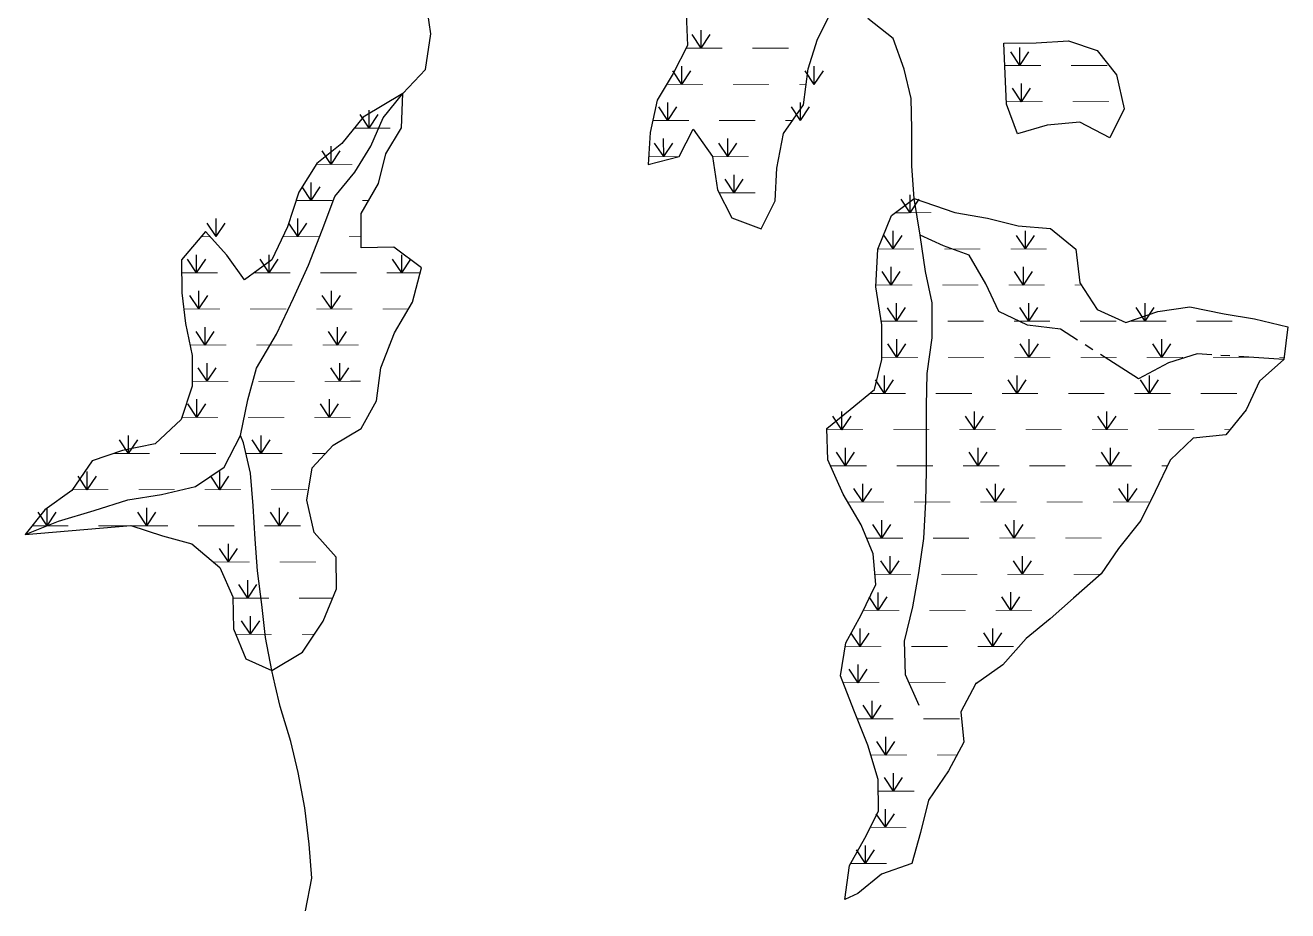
# Model space of a CAD drawing. Extents: x 208948 to 212966, y 4875285 to 4878160.
# Drawn here: x 210838.9 to 211048.5, y 4877349.4 to 4877496.3 of the extents above; entities that cross this region are included whole.
import ezdxf

# ---------------------------------------------------------------- set-up
doc = ezdxf.new("R2010")
doc.units = 0
doc.header["$LTSCALE"] = 1.5
doc.header["$MEASUREMENT"] = 0
doc.linetypes.add('TRACO_00', pattern=[10, -10])
doc.linetypes.add('TRACO_13', pattern=[8, 5, -1, 1, -1])
doc.layers.add('HD-ALAGADO-BREJO', color=170, linetype='CONTINUOUS')
doc.layers.add('HD-CURSO-INTER', color=170, linetype='CONTINUOUS')

# ---------------------------------------------------------------- blocks, each defined once
blk = doc.blocks.new('*X1')
at = {"layer": 'HD-ALAGADO-BREJO'}
for points in [[(211004.089427, 4877489.659348), (211002.589184, 4877491.909186)], [(211004.089427, 4877489.659348), (211004.089103, 4877492.659348)], [(211004.089427, 4877489.659348), (211005.589184, 4877491.90951)], [(211004.354014, 4877483.659303), (211002.853783, 4877485.90915)], [(211004.354014, 4877483.659303), (211004.353707, 4877486.659303)], [(211004.354014, 4877483.659303), (211005.853783, 4877485.909457)]]:
    blk.add_lwpolyline(points, dxfattribs=at)
at = {"layer": 'HD-ALAGADO-BREJO', "const_width": 0.13}
for points in [[(211001.589427, 4877489.659078), (211002.589427, 4877489.659186)], [(211002.589427, 4877489.659186), (211007.589427, 4877489.659726)], [(211012.589427, 4877489.660266), (211018.589427, 4877489.660914)], [(211001.854014, 4877483.659047), (211002.854014, 4877483.65915)], [(211002.854014, 4877483.65915), (211007.854014, 4877483.659662)], [(211012.854014, 4877483.660174), (211018.854014, 4877483.660788)]]:
    blk.add_lwpolyline(points, dxfattribs=at)
blk = doc.blocks.new('*X2')
at = {"layer": 'HD-ALAGADO-BREJO', "const_width": 0.13}
for points in [[(210915.773575, 4877606.53103), (210916.156191, 4877606.531034)], [(210913.131794, 4877600.530971), (210914.131794, 4877600.531215)], [(210914.131794, 4877600.531215), (210916.131794, 4877600.531704)], [(210916.131794, 4877600.531704), (210916.488462, 4877600.531005)], [(210908.656783, 4877594.530893), (210909.656783, 4877594.531023)], [(210909.656783, 4877594.531023), (210914.656783, 4877594.531672)], [(210919.656783, 4877594.532321), (210920.600173, 4877594.531013)], [(210900.389202, 4877588.530778), (210901.389202, 4877588.530875)], [(210901.389202, 4877588.530875), (210906.389202, 4877588.531361)], [(210911.389202, 4877588.531848), (210917.389202, 4877588.532431)], [(210894.499779, 4877582.530686), (210895.499779, 4877582.530775)], [(210895.499779, 4877582.530775), (210900.499779, 4877582.531219)], [(210905.499779, 4877582.531663), (210911.499779, 4877582.532197)], [(210916.499779, 4877582.532641), (210917.499779, 4877582.53273)], [(210917.499779, 4877582.53273), (210919.499779, 4877582.532908)], [(210919.499779, 4877582.532908), (210920.135828, 4877582.530942)], [(210892.105925, 4877576.530629), (210893.105925, 4877576.530716)], [(210893.105925, 4877576.530716), (210898.105925, 4877576.53115)], [(210903.105925, 4877576.531585), (210909.105925, 4877576.532107)], [(210914.105925, 4877576.532542), (210915.105925, 4877576.532629)], [(210915.105925, 4877576.532629), (210918.105925, 4877576.53289)], [(210918.105925, 4877576.53289), (210918.907665, 4877576.530897)], [(210892.412412, 4877570.530599), (210893.412412, 4877570.530689)], [(210893.412412, 4877570.530689), (210898.412412, 4877570.531138)], [(210903.412412, 4877570.531587), (210909.412412, 4877570.532127)], [(210914.412412, 4877570.532576), (210915.412412, 4877570.532666)], [(210915.412412, 4877570.532666), (210917.412412, 4877570.532846)], [(210917.412412, 4877570.532846), (210917.481738, 4877570.530849)], [(210893.022339, 4877564.530572), (210894.022339, 4877564.530671)], [(210894.022339, 4877564.530671), (210899.022339, 4877564.531168)], [(210904.022339, 4877564.531664), (210910.022339, 4877564.53226)], [(210893.713728, 4877558.530546), (210894.713728, 4877558.530655)], [(210894.713728, 4877558.530655), (210899.713728, 4877558.531201)], [(210904.713728, 4877558.531748), (210909.713728, 4877558.532294)], [(210909.713728, 4877558.532294), (210910.605226, 4877558.530715)], [(210958.976779, 4877558.531198), (210959.976779, 4877558.531374)], [(210959.976779, 4877558.531374), (210964.976779, 4877558.532252)], [(210887.089897, 4877552.530447), (210888.089897, 4877552.530541)], [(210888.089897, 4877552.530541), (210893.089897, 4877552.531012)], [(210898.089897, 4877552.531484), (210904.089897, 4877552.53205)], [(210909.089897, 4877552.532522), (210909.827582, 4877552.530674)], [(210955.083589, 4877552.531126), (210956.083589, 4877552.531287)], [(210956.083589, 4877552.531287), (210961.083589, 4877552.532093)], [(210886.639429, 4877546.530409), (210887.639429, 4877546.530503)], [(210887.639429, 4877546.530503), (210892.639429, 4877546.53097)], [(210897.639429, 4877546.531438), (210903.639429, 4877546.532)], [(210908.639429, 4877546.532468), (210909.639429, 4877546.532561)], [(210909.639429, 4877546.532561), (210909.745013, 4877546.53064)], [(210953.413371, 4877546.531077), (210954.413371, 4877546.531236)], [(210954.413371, 4877546.531236), (210959.413371, 4877546.532035)], [(210886.852962, 4877540.530378), (210887.852962, 4877540.530472)], [(210887.852962, 4877540.530472), (210892.852962, 4877540.530943)], [(210897.852962, 4877540.531414), (210903.852962, 4877540.53198)], [(210908.852962, 4877540.532451), (210909.645024, 4877540.530606)], [(210951.506255, 4877540.531025), (210952.506255, 4877540.531178)], [(210952.506255, 4877540.531178), (210957.506255, 4877540.531946)], [(210887.979458, 4877534.530356), (210888.979458, 4877534.530448)], [(210888.979458, 4877534.530448), (210893.979458, 4877534.530907)], [(210898.979458, 4877534.531366), (210904.979458, 4877534.531916)], [(210909.979458, 4877534.532375), (210910.979458, 4877534.532467)], [(210910.979458, 4877534.532467), (210911.979458, 4877534.532558)], [(210911.979458, 4877534.532558), (210912.022128, 4877534.530597)], [(210949.279002, 4877534.530969), (210950.279002, 4877534.531114)], [(210950.279002, 4877534.531114), (210955.279002, 4877534.531836)], [(210892.84153, 4877528.530372), (210893.84153, 4877528.530453)], [(210893.84153, 4877528.530453), (210898.84153, 4877528.530857)], [(210903.84153, 4877528.53126), (210909.84153, 4877528.531745)], [(210914.84153, 4877528.532149), (210915.84153, 4877528.53223)], [(210915.84153, 4877528.53223), (210920.84153, 4877528.532633)], [(210933.720888, 4877528.530781), (210934.720888, 4877528.530872)], [(210934.720888, 4877528.530872), (210939.720888, 4877528.531328)], [(210944.720887, 4877528.531784), (210950.720887, 4877528.53233)], [(210955.720887, 4877528.532786), (210956.720887, 4877528.532877)], [(210956.720887, 4877528.532877), (210957.720887, 4877528.532969)], [(210957.720887, 4877528.532969), (210958.083099, 4877528.531024)], [(210994.625105, 4877528.53139), (210995.625105, 4877528.531598)], [(210995.625105, 4877528.531598), (210998.625104, 4877528.532223)], [(210998.625104, 4877528.532223), (210999.243501, 4877528.531436)], [(210905.218805, 4877522.530463), (210906.218805, 4877522.530526)], [(210906.218805, 4877522.530526), (210911.218805, 4877522.530843)], [(210916.218805, 4877522.531159), (210922.218805, 4877522.531539)], [(210927.218805, 4877522.531855), (210928.218805, 4877522.531919)], [(210928.218805, 4877522.531919), (210933.218805, 4877522.532235)], [(210938.218805, 4877522.532551), (210944.218805, 4877522.532931)], [(210949.218805, 4877522.533248), (210950.218805, 4877522.533311)], [(210950.218805, 4877522.533311), (210955.218805, 4877522.533627)], [(210977.124693, 4877522.531182), (210978.124693, 4877522.531286)], [(210978.124693, 4877522.531286), (210983.124693, 4877522.531806)], [(210988.124693, 4877522.532325), (210994.124693, 4877522.532949)], [(210911.945867, 4877516.530497), (210912.945867, 4877516.530562)], [(210912.945867, 4877516.530562), (210917.945867, 4877516.530888)], [(210922.945867, 4877516.531214), (210928.945867, 4877516.531606)], [(210933.945867, 4877516.531932), (210934.945867, 4877516.531997)], [(210934.945867, 4877516.531997), (210939.945867, 4877516.532323)], [(210944.945867, 4877516.532649), (210950.945867, 4877516.53304)], [(210955.945867, 4877516.533367), (210956.945867, 4877516.533432)], [(210956.945867, 4877516.533432), (210959.945867, 4877516.533627)], [(210959.945867, 4877516.533627), (210960.104323, 4877516.530979)], [(210969.685692, 4877516.531074), (210970.685692, 4877516.531181)], [(210970.685692, 4877516.531181), (210975.685692, 4877516.531715)], [(210980.685692, 4877516.532249), (210986.685692, 4877516.53289)], [(210917.372991, 4877510.530518), (210918.372991, 4877510.530575)], [(210918.372991, 4877510.530575), (210923.372991, 4877510.530858)], [(210928.372991, 4877510.531141), (210934.372991, 4877510.53148)], [(210939.372991, 4877510.531763), (210940.372991, 4877510.53182)], [(210940.372991, 4877510.53182), (210945.372991, 4877510.532102)], [(210950.372991, 4877510.532385), (210956.372991, 4877510.532725)], [(210961.372991, 4877510.533008), (210962.372991, 4877510.533064)], [(210962.372991, 4877510.533064), (210967.372991, 4877510.533347)], [(210972.372991, 4877510.53363), (210978.372991, 4877510.533969)], [(210934.337154, 4877504.530655), (210935.337154, 4877504.530722)], [(210935.337154, 4877504.530722), (210940.337154, 4877504.531055)], [(210945.337154, 4877504.531388), (210951.337154, 4877504.531788)], [(210956.337154, 4877504.532122), (210957.337154, 4877504.532189)], [(210957.337154, 4877504.532189), (210962.337154, 4877504.532522)], [(210967.337154, 4877504.532855), (210973.337154, 4877504.533255)], [(210978.337154, 4877504.533589), (210979.337154, 4877504.533655)], [(210979.337154, 4877504.533655), (210980.337154, 4877504.533722)], [(210980.337154, 4877504.533722), (210980.359431, 4877504.531115)], [(210948.467704, 4877498.530763), (210949.467704, 4877498.530855)], [(210949.467704, 4877498.530855), (210954.467704, 4877498.531311)], [(210959.467704, 4877498.531768), (210965.467704, 4877498.532316)], [(210970.467704, 4877498.532772), (210971.467704, 4877498.532864)], [(210971.467704, 4877498.532864), (210972.467704, 4877498.532955)], [(210972.467704, 4877498.532955), (210972.738601, 4877498.531006)], [(210974.328253, 4877498.531022), (210975.328253, 4877498.531226)], [(210975.328253, 4877498.531226), (210978.328253, 4877498.531837)], [(210978.328253, 4877498.531837), (210979.153047, 4877498.53107)], [(210948.681852, 4877492.530732), (210949.681852, 4877492.53083)], [(210949.681852, 4877492.53083), (210954.681852, 4877492.531317)], [(210959.681852, 4877492.531803), (210965.681852, 4877492.532388)], [(210945.446717, 4877486.530667), (210946.446717, 4877486.530761)], [(210946.446717, 4877486.530761), (210951.446717, 4877486.531228)], [(210956.446717, 4877486.531696), (210962.446717, 4877486.532257)], [(210967.446717, 4877486.532724), (210968.446717, 4877486.532818)], [(210968.446717, 4877486.532818), (210968.582882, 4877486.530898)], [(210943.133871, 4877480.530611), (210944.133871, 4877480.530704)], [(210944.133871, 4877480.530704), (210949.133871, 4877480.531171)], [(210954.133871, 4877480.531638), (210960.133871, 4877480.532199)], [(210965.133871, 4877480.532666), (210966.133871, 4877480.532759)], [(210966.133871, 4877480.532759), (210966.325455, 4877480.530843)], [(210942.43484, 4877474.530571), (210943.43484, 4877474.530773)], [(210943.43484, 4877474.530773), (210946.43484, 4877474.531381)], [(210946.43484, 4877474.531381), (210947.328271, 4877474.53062)], [(210953.071859, 4877474.530677), (210954.071859, 4877474.530812)], [(210954.071859, 4877474.530812), (210959.071859, 4877474.531487)], [(210964.071859, 4877474.532163), (210964.103661, 4877474.530788)], [(210954.144636, 4877468.530655), (210955.144636, 4877468.530801)], [(210955.144636, 4877468.530801), (210960.144636, 4877468.531533)]]:
    blk.add_lwpolyline(points, dxfattribs=at)
at = {"layer": 'HD-ALAGADO-BREJO'}
for points in [[(210915.631794, 4877600.531582), (210914.131245, 4877602.781215)], [(210915.631794, 4877600.531582), (210915.631061, 4877603.531582)], [(210915.631794, 4877600.531582), (210917.131245, 4877602.781948)], [(210911.156783, 4877594.531218), (210909.656491, 4877596.781023)], [(210911.156783, 4877594.531218), (210911.156393, 4877597.531218)], [(210911.156783, 4877594.531218), (210912.656491, 4877596.781412)], [(210902.889202, 4877588.531021), (210901.388983, 4877590.780875)], [(210902.889202, 4877588.531021), (210902.88891, 4877591.531021)], [(210902.889202, 4877588.531021), (210904.388983, 4877590.781167)], [(210896.999779, 4877582.530908), (210895.499579, 4877584.780774)], [(210896.999779, 4877582.530908), (210896.999512, 4877585.530908)], [(210896.999779, 4877582.530908), (210898.499579, 4877584.781041)], [(210918.999779, 4877582.532863), (210917.499579, 4877584.78273)], [(210918.999779, 4877582.532863), (210918.999512, 4877585.532863)], [(210918.999779, 4877582.532863), (210920.499579, 4877584.782997)], [(210894.605925, 4877576.530846), (210893.10573, 4877578.780716)], [(210894.605925, 4877576.530846), (210894.605664, 4877579.530846)], [(210894.605925, 4877576.530846), (210896.10573, 4877578.780977)], [(210916.605925, 4877576.532759), (210915.10573, 4877578.782629)], [(210916.605925, 4877576.532759), (210916.605664, 4877579.532759)], [(210916.605925, 4877576.532759), (210918.10573, 4877578.78289)], [(210894.912412, 4877570.530823), (210894.912143, 4877573.530823)], [(210916.912412, 4877570.532801), (210916.912143, 4877573.532801)], [(210894.912412, 4877570.530823), (210893.41221, 4877572.780689)], [(210894.912412, 4877570.530823), (210896.41221, 4877572.780958)], [(210916.912412, 4877570.532801), (210915.41221, 4877572.782666)], [(210916.912412, 4877570.532801), (210918.41221, 4877572.782936)], [(210895.522339, 4877564.53082), (210895.522041, 4877567.53082)], [(210895.522339, 4877564.53082), (210894.022115, 4877566.780671)], [(210895.522339, 4877564.53082), (210897.022115, 4877566.780969)], [(210896.213728, 4877558.530819), (210894.713482, 4877560.780655)], [(210896.213728, 4877558.530819), (210896.2134, 4877561.530819)], [(210896.213728, 4877558.530819), (210897.713482, 4877560.780983)], [(210961.476779, 4877558.531638), (210959.976384, 4877560.781374)], [(210961.476779, 4877558.531638), (210961.476252, 4877561.531638)], [(210961.476779, 4877558.531638), (210962.976384, 4877560.781901)], [(210889.589897, 4877552.530682), (210888.089685, 4877554.780541)], [(210889.589897, 4877552.530682), (210889.589614, 4877555.530682)], [(210889.589897, 4877552.530682), (210891.089685, 4877554.780824)], [(210957.583589, 4877552.531529), (210956.083227, 4877554.781287)], [(210957.583589, 4877552.531529), (210957.583106, 4877555.531529)], [(210957.583589, 4877552.531529), (210959.083227, 4877554.78177)], [(210889.139429, 4877546.530643), (210887.639219, 4877548.780503)], [(210889.139429, 4877546.530643), (210889.139149, 4877549.530643)], [(210889.139429, 4877546.530643), (210890.639219, 4877548.780783)], [(210911.139429, 4877546.532702), (210909.639219, 4877548.782561)], [(210911.139429, 4877546.532702), (210911.139149, 4877549.532702)], [(210911.139429, 4877546.532702), (210912.639219, 4877548.782842)], [(210955.913371, 4877546.531476), (210954.413011, 4877548.781236)], [(210955.913371, 4877546.531476), (210955.912892, 4877549.531476)], [(210955.913371, 4877546.531476), (210957.413011, 4877548.781716)], [(210889.352962, 4877540.530614), (210887.85275, 4877542.780472)], [(210889.352962, 4877540.530614), (210889.352679, 4877543.530614)], [(210889.352962, 4877540.530614), (210890.85275, 4877542.780755)], [(210954.006255, 4877540.531409), (210952.505909, 4877542.781178)], [(210954.006255, 4877540.531409), (210954.005794, 4877543.531409)], [(210954.006255, 4877540.531409), (210955.505909, 4877542.781639)], [(210890.479458, 4877534.530586), (210888.979251, 4877536.780448)], [(210890.479458, 4877534.530586), (210890.479182, 4877537.530586)], [(210890.479458, 4877534.530586), (210891.979251, 4877536.780723)], [(210912.479458, 4877534.532604), (210910.979251, 4877536.782467)], [(210912.479458, 4877534.532604), (210912.479182, 4877537.532604)], [(210912.479458, 4877534.532604), (210913.979251, 4877536.782742)], [(210951.779002, 4877534.531331), (210950.278677, 4877536.781114)], [(210951.779002, 4877534.531331), (210951.778568, 4877537.531331)], [(210951.779002, 4877534.531331), (210953.278677, 4877536.781547)], [(210895.34153, 4877528.530574), (210895.341288, 4877531.530574)], [(210917.34153, 4877528.532351), (210917.341288, 4877531.532351)], [(210936.220888, 4877528.531009), (210936.220614, 4877531.531009)], [(210958.220887, 4877528.533014), (210958.220614, 4877531.533014)], [(210997.125104, 4877528.531911), (210997.124479, 4877531.531911)], [(210895.34153, 4877528.530574), (210893.841348, 4877530.780453)], [(210895.34153, 4877528.530574), (210896.841348, 4877530.780695)], [(210917.34153, 4877528.532351), (210915.841348, 4877530.78223)], [(210917.34153, 4877528.532351), (210918.841348, 4877530.782472)], [(210936.220888, 4877528.531009), (210934.720682, 4877530.780872)], [(210936.220888, 4877528.531009), (210937.720682, 4877530.781145)], [(210958.220887, 4877528.533014), (210956.720682, 4877530.782877)], [(210958.220887, 4877528.533014), (210959.720682, 4877530.783151)], [(210997.125104, 4877528.531911), (210995.624636, 4877530.781598)], [(210997.125104, 4877528.531911), (210998.624636, 4877530.782223)], [(210907.718805, 4877522.530621), (210907.718615, 4877525.530621)], [(210929.718805, 4877522.532013), (210929.718615, 4877525.532013)], [(210951.718805, 4877522.533406), (210951.718615, 4877525.533406)], [(210979.624693, 4877522.531442), (210979.624381, 4877525.531442)], [(210907.718805, 4877522.530621), (210906.218663, 4877524.780526)], [(210907.718805, 4877522.530621), (210909.218663, 4877524.780716)], [(210929.718805, 4877522.532013), (210928.218663, 4877524.781919)], [(210929.718805, 4877522.532013), (210931.218663, 4877524.782108)], [(210951.718805, 4877522.533406), (210950.218663, 4877524.783311)], [(210951.718805, 4877522.533406), (210953.218663, 4877524.783501)], [(210979.624693, 4877522.531442), (210978.124459, 4877524.781286)], [(210979.624693, 4877522.531442), (210981.124459, 4877524.781598)], [(210914.445867, 4877516.53066), (210912.94572, 4877518.780562)], [(210914.445867, 4877516.53066), (210914.445672, 4877519.53066)], [(210914.445867, 4877516.53066), (210915.94572, 4877518.780758)], [(210936.445867, 4877516.532095), (210934.94572, 4877518.781997)], [(210936.445867, 4877516.532095), (210936.445671, 4877519.532095)], [(210936.445867, 4877516.532095), (210937.94572, 4877518.782193)], [(210958.445867, 4877516.53353), (210956.94572, 4877518.783432)], [(210958.445867, 4877516.53353), (210958.445671, 4877519.53353)], [(210958.445867, 4877516.53353), (210959.94572, 4877518.783627)], [(210972.185692, 4877516.531342), (210970.685452, 4877518.781181)], [(210972.185692, 4877516.531342), (210972.185372, 4877519.531341)], [(210972.185692, 4877516.531342), (210973.685452, 4877518.781502)], [(210919.872991, 4877510.53066), (210918.372864, 4877512.780575)], [(210919.872991, 4877510.53066), (210919.872821, 4877513.53066)], [(210919.872991, 4877510.53066), (210921.372864, 4877512.780745)], [(210941.872991, 4877510.531904), (210940.372864, 4877512.78182)], [(210941.872991, 4877510.531904), (210941.872821, 4877513.531904)], [(210941.872991, 4877510.531904), (210943.372864, 4877512.781989)], [(210963.872991, 4877510.533149), (210962.372864, 4877512.783064)], [(210963.872991, 4877510.533149), (210963.872821, 4877513.533149)], [(210963.872991, 4877510.533149), (210965.372864, 4877512.783234)], [(210936.837154, 4877504.530822), (210935.337004, 4877506.780722)], [(210936.837154, 4877504.530822), (210936.836954, 4877507.530822)], [(210936.837154, 4877504.530822), (210938.337004, 4877506.780922)], [(210958.837154, 4877504.532289), (210957.337004, 4877506.782189)], [(210958.837154, 4877504.532289), (210958.836954, 4877507.532289)], [(210958.837154, 4877504.532289), (210960.337004, 4877506.782389)], [(210980.837154, 4877504.533755), (210979.337004, 4877506.783655)], [(210980.837154, 4877504.533755), (210980.836954, 4877507.533755)], [(210980.837154, 4877504.533755), (210982.337004, 4877506.783855)], [(210950.967704, 4877498.530992), (210949.467499, 4877500.780855)], [(210950.967704, 4877498.530992), (210950.967431, 4877501.530992)], [(210950.967704, 4877498.530992), (210952.467499, 4877500.781129)], [(210972.967704, 4877498.533001), (210971.467499, 4877500.782864)], [(210972.967704, 4877498.533001), (210972.96743, 4877501.533001)], [(210972.967704, 4877498.533001), (210974.467499, 4877500.783138)], [(210976.828253, 4877498.531532), (210975.327794, 4877500.781226)], [(210976.828253, 4877498.531532), (210976.827641, 4877501.531531)], [(210976.828253, 4877498.531532), (210978.327794, 4877500.781837)], [(210951.181852, 4877492.530976), (210949.681633, 4877494.78083)], [(210951.181852, 4877492.530976), (210951.18156, 4877495.530976)], [(210951.181852, 4877492.530976), (210952.681633, 4877494.781122)], [(210947.946717, 4877486.530901), (210947.946436, 4877489.530901)], [(210969.946717, 4877486.532958), (210969.946436, 4877489.532958)], [(210947.946717, 4877486.530901), (210946.446506, 4877488.780761)], [(210947.946717, 4877486.530901), (210949.446506, 4877488.781041)], [(210969.946717, 4877486.532958), (210968.446506, 4877488.782818)], [(210969.946717, 4877486.532958), (210971.446506, 4877488.783098)], [(210945.633871, 4877480.530844), (210945.633591, 4877483.530844)], [(210967.633871, 4877480.532899), (210967.633591, 4877483.532899)], [(210945.633871, 4877480.530844), (210944.133661, 4877482.780704)], [(210945.633871, 4877480.530844), (210947.133661, 4877482.780985)], [(210967.633871, 4877480.532899), (210966.133661, 4877482.782759)], [(210967.633871, 4877480.532899), (210969.133661, 4877482.783039)], [(210944.93484, 4877474.531077), (210944.934233, 4877477.531077)], [(210955.571859, 4877474.531015), (210955.571454, 4877477.531015)], [(210944.93484, 4877474.531077), (210943.434385, 4877476.780773)], [(210944.93484, 4877474.531077), (210946.434385, 4877476.781381)], [(210955.571859, 4877474.531015), (210954.071555, 4877476.780812)], [(210955.571859, 4877474.531015), (210957.071555, 4877476.781217)], [(210956.644636, 4877468.531021), (210955.144307, 4877470.780801)], [(210956.644636, 4877468.531021), (210956.644197, 4877471.531021)], [(210956.644636, 4877468.531021), (210958.144307, 4877470.78124)]]:
    blk.add_lwpolyline(points, dxfattribs=at)
blk = doc.blocks.new('*X3')
at = {"layer": 'HD-ALAGADO-BREJO'}
for points in [[(210896.050485, 4877479.256558), (210894.550124, 4877481.506318)], [(210896.050485, 4877479.256558), (210896.050004, 4877482.256558)], [(210896.050485, 4877479.256558), (210897.550124, 4877481.506799)], [(210889.738336, 4877473.256397), (210888.238034, 4877475.506195)], [(210889.738336, 4877473.256397), (210889.737933, 4877476.256397)], [(210889.738336, 4877473.256397), (210891.238034, 4877475.506599)], [(210886.42105, 4877467.256318), (210884.920759, 4877469.506124)], [(210886.42105, 4877467.256318), (210886.420662, 4877470.256318)], [(210886.42105, 4877467.256318), (210887.920759, 4877469.506512)], [(210870.623719, 4877461.256717), (210869.122897, 4877463.506169)], [(210870.623719, 4877461.256717), (210870.622623, 4877464.256717)], [(210870.623719, 4877461.256717), (210872.122897, 4877463.507265)], [(210884.194858, 4877461.25625), (210882.694579, 4877463.506064)], [(210884.194858, 4877461.25625), (210884.194485, 4877464.25625)], [(210884.194858, 4877461.25625), (210885.694579, 4877463.506437)], [(210867.398233, 4877455.2561), (210867.3978, 4877458.2561)], [(210879.437789, 4877455.256073), (210879.437532, 4877458.256073)], [(210901.437789, 4877455.257959), (210901.437532, 4877458.257959)], [(210867.398233, 4877455.2561), (210865.897908, 4877457.505883)], [(210867.398233, 4877455.2561), (210868.897908, 4877457.506316)], [(210879.437789, 4877455.256073), (210877.937596, 4877457.505945)], [(210879.437789, 4877455.256073), (210880.937596, 4877457.506202)], [(210901.437789, 4877455.257959), (210899.937596, 4877457.50783)], [(210901.437789, 4877455.257959), (210902.937596, 4877457.508087)], [(210867.762665, 4877449.255894), (210867.762443, 4877452.255894)], [(210889.762665, 4877449.25752), (210889.762443, 4877452.25752)], [(210867.762665, 4877449.255894), (210866.262499, 4877451.505783)], [(210867.762665, 4877449.255894), (210869.262499, 4877451.506005)], [(210889.762665, 4877449.25752), (210888.262499, 4877451.507409)], [(210889.762665, 4877449.25752), (210891.262499, 4877451.507631)], [(210868.799789, 4877443.255882), (210867.299613, 4877445.505765)], [(210868.799789, 4877443.255882), (210868.799554, 4877446.255882)], [(210868.799789, 4877443.255882), (210870.299613, 4877445.506)], [(210890.799789, 4877443.257606), (210889.299613, 4877445.507488)], [(210890.799789, 4877443.257606), (210890.799554, 4877446.257606)], [(210890.799789, 4877443.257606), (210892.299613, 4877445.507723)], [(210869.153537, 4877437.255859), (210867.653355, 4877439.505738)], [(210869.153537, 4877437.255859), (210869.153294, 4877440.255859)], [(210869.153537, 4877437.255859), (210870.653355, 4877439.505981)], [(210891.153537, 4877437.25764), (210889.653355, 4877439.507518)], [(210891.153537, 4877437.25764), (210891.153294, 4877440.25764)], [(210891.153537, 4877437.25764), (210892.653355, 4877439.507761)], [(210867.442825, 4877431.25581), (210865.942642, 4877433.505688)], [(210867.442825, 4877431.25581), (210867.442582, 4877434.25581)], [(210867.442825, 4877431.25581), (210868.942642, 4877433.505932)], [(210889.442825, 4877431.257597), (210887.942642, 4877433.507475)], [(210889.442825, 4877431.257597), (210889.442581, 4877434.257597)], [(210889.442825, 4877431.257597), (210890.942642, 4877433.507719)], [(210856.106253, 4877425.255651), (210854.606082, 4877427.505537)], [(210856.106253, 4877425.255651), (210856.106025, 4877428.255651)], [(210856.106253, 4877425.255651), (210857.606082, 4877427.505765)], [(210878.106253, 4877425.257325), (210876.606082, 4877427.507211)], [(210878.106253, 4877425.257325), (210878.106025, 4877428.257325)], [(210878.106253, 4877425.257325), (210879.606082, 4877427.507439)], [(210849.242879, 4877419.255539), (210847.742717, 4877421.505431)], [(210849.242879, 4877419.255539), (210849.242663, 4877422.255539)], [(210849.242879, 4877419.255539), (210850.742717, 4877421.505647)], [(210871.242879, 4877419.257125), (210869.742717, 4877421.507017)], [(210871.242879, 4877419.257125), (210871.242663, 4877422.257125)], [(210871.242879, 4877419.257125), (210872.742717, 4877421.507233)], [(210842.57734, 4877413.255541), (210842.577002, 4877416.255541)], [(210859.140524, 4877413.255631), (210859.140278, 4877416.255631)], [(210881.140524, 4877413.25744), (210881.140278, 4877416.25744)], [(210842.57734, 4877413.255541), (210841.077086, 4877415.505372)], [(210842.57734, 4877413.255541), (210844.077086, 4877415.505711)], [(210859.140524, 4877413.255631), (210857.640339, 4877415.505507)], [(210859.140524, 4877413.255631), (210860.640339, 4877415.505754)], [(210881.140524, 4877413.25744), (210879.640339, 4877415.507316)], [(210881.140524, 4877413.25744), (210882.640339, 4877415.507563)], [(210872.699566, 4877407.255777), (210872.699267, 4877410.255777)], [(210872.699566, 4877407.255777), (210871.199342, 4877409.505627)], [(210872.699566, 4877407.255777), (210874.199342, 4877409.505926)], [(210875.907513, 4877401.255802), (210874.407265, 4877403.505637)], [(210875.907513, 4877401.255802), (210875.907182, 4877404.255802)], [(210875.907513, 4877401.255802), (210877.407265, 4877403.505968)], [(210876.360813, 4877395.255808), (210874.860534, 4877397.505622)], [(210876.360813, 4877395.255808), (210876.360441, 4877398.255808)], [(210876.360813, 4877395.255808), (210877.860534, 4877397.505994)]]:
    blk.add_lwpolyline(points, dxfattribs=at)
at = {"layer": 'HD-ALAGADO-BREJO', "const_width": 0.13}
for points in [[(210893.550485, 4877479.256157), (210894.550485, 4877479.256318)], [(210894.550485, 4877479.256318), (210899.550485, 4877479.25712)], [(210887.238336, 4877473.256061), (210888.238336, 4877473.256195)], [(210888.238336, 4877473.256195), (210893.238336, 4877473.256868)], [(210898.238336, 4877473.25754), (210898.361634, 4877473.256172)], [(210883.92105, 4877467.255995), (210884.92105, 4877467.256124)], [(210884.92105, 4877467.256124), (210889.92105, 4877467.256771)], [(210894.92105, 4877467.257418), (210895.92105, 4877467.257547)], [(210895.92105, 4877467.257547), (210895.944838, 4877467.256115)], [(210868.123719, 4877461.255804), (210869.123719, 4877461.256169)], [(210869.123719, 4877461.256169), (210869.622837, 4877461.255819)], [(210881.694858, 4877461.25594), (210882.694858, 4877461.256064)], [(210882.694858, 4877461.256064), (210887.694858, 4877461.256686)], [(210892.694858, 4877461.257308), (210894.694858, 4877461.257556)], [(210894.694858, 4877461.257556), (210894.711601, 4877461.25607)], [(210864.898233, 4877455.255739), (210865.898233, 4877455.255883)], [(210865.898233, 4877455.255883), (210870.898233, 4877455.256605)], [(210876.937789, 4877455.255859), (210877.937789, 4877455.255945)], [(210877.937789, 4877455.255945), (210882.937789, 4877455.256373)], [(210887.937789, 4877455.256802), (210893.937789, 4877455.257316)], [(210898.937789, 4877455.257745), (210899.937789, 4877455.25783)], [(210899.937789, 4877455.25783), (210903.937789, 4877455.258173)], [(210903.937789, 4877455.258173), (210904.538845, 4877455.256135)], [(210865.262665, 4877449.255709), (210866.262665, 4877449.255783)], [(210866.262665, 4877449.255783), (210871.262665, 4877449.256153)], [(210876.262665, 4877449.256522), (210882.262665, 4877449.256966)], [(210887.262665, 4877449.257335), (210888.262665, 4877449.257409)], [(210888.262665, 4877449.257409), (210893.262665, 4877449.257778)], [(210898.262665, 4877449.258148), (210902.262665, 4877449.258444)], [(210902.262665, 4877449.258444), (210902.569546, 4877449.256082)], [(210866.299789, 4877443.255687), (210867.299789, 4877443.255765)], [(210867.299789, 4877443.255765), (210872.299789, 4877443.256157)], [(210877.299789, 4877443.256548), (210883.299789, 4877443.257018)], [(210888.299789, 4877443.25741), (210889.299789, 4877443.257488)], [(210889.299789, 4877443.257488), (210894.299789, 4877443.25788)], [(210899.299789, 4877443.258272), (210899.431674, 4877443.256018)], [(210866.653537, 4877437.255657), (210867.653537, 4877437.255738)], [(210867.653537, 4877437.255738), (210872.653537, 4877437.256143)], [(210877.653537, 4877437.256547), (210883.653537, 4877437.257033)], [(210888.653537, 4877437.257437), (210889.653537, 4877437.257518)], [(210889.653537, 4877437.257518), (210894.653537, 4877437.257923)], [(210864.942825, 4877431.255607), (210865.942825, 4877431.255688)], [(210865.942825, 4877431.255688), (210870.942825, 4877431.256094)], [(210875.942825, 4877431.2565), (210881.942825, 4877431.256988)], [(210886.942825, 4877431.257394), (210887.942825, 4877431.257475)], [(210887.942825, 4877431.257475), (210892.942825, 4877431.257881)], [(210853.606253, 4877425.255461), (210854.606253, 4877425.255537)], [(210854.606253, 4877425.255537), (210859.606253, 4877425.255917)], [(210864.606253, 4877425.256298), (210870.606253, 4877425.256754)], [(210875.606253, 4877425.257135), (210876.606253, 4877425.257211)], [(210876.606253, 4877425.257211), (210881.606253, 4877425.257591)], [(210886.606253, 4877425.257971), (210888.606253, 4877425.258124)], [(210888.606253, 4877425.258124), (210888.762981, 4877425.255812)], [(210846.742879, 4877419.255359), (210847.742879, 4877419.255431)], [(210847.742879, 4877419.255431), (210852.742879, 4877419.255792)], [(210857.742879, 4877419.256152), (210863.742879, 4877419.256584)], [(210868.742879, 4877419.256945), (210869.742879, 4877419.257017)], [(210869.742879, 4877419.257017), (210874.742879, 4877419.257377)], [(210879.742879, 4877419.257738), (210885.742879, 4877419.25817)], [(210840.07734, 4877413.255259), (210841.07734, 4877413.255372)], [(210841.07734, 4877413.255372), (210846.07734, 4877413.255936)], [(210851.07734, 4877413.256501), (210855.07734, 4877413.256952)], [(210855.07734, 4877413.256952), (210855.911844, 4877413.255418)], [(210856.640524, 4877413.255425), (210857.640524, 4877413.255507)], [(210857.640524, 4877413.255507), (210862.640524, 4877413.255918)], [(210867.640524, 4877413.25633), (210873.640524, 4877413.256823)], [(210878.640524, 4877413.257234), (210879.640524, 4877413.257316)], [(210879.640524, 4877413.257316), (210884.640524, 4877413.257727)], [(210870.199566, 4877407.255528), (210871.199566, 4877407.255627)], [(210871.199566, 4877407.255627), (210876.199566, 4877407.256126)], [(210881.199566, 4877407.256624), (210887.199566, 4877407.257222)], [(210873.407513, 4877401.255527), (210874.407513, 4877401.255637)], [(210874.407513, 4877401.255637), (210879.407513, 4877401.256188)], [(210884.407513, 4877401.25674), (210889.407513, 4877401.257291)], [(210889.407513, 4877401.257291), (210889.988896, 4877401.255693)], [(210873.860813, 4877395.255498), (210874.860813, 4877395.255622)], [(210874.860813, 4877395.255622), (210879.860813, 4877395.256242)], [(210884.860812, 4877395.256862), (210886.860812, 4877395.25711)], [(210886.860812, 4877395.25711), (210886.954682, 4877395.255629)]]:
    blk.add_lwpolyline(points, dxfattribs=at)
blk = doc.blocks.new('*X4')
at = {"layer": 'HD-ALAGADO-BREJO'}
for points in [[(210985.874324, 4877465.2174), (210984.374006, 4877467.467188)], [(210985.874324, 4877465.2174), (210985.8739, 4877468.2174)], [(210985.874324, 4877465.2174), (210987.374006, 4877467.467612)], [(210983.024329, 4877459.217181), (210983.024093, 4877462.217181)], [(211005.024329, 4877459.218913), (211005.024092, 4877462.218913)], [(210983.024329, 4877459.217181), (210981.524152, 4877461.467063)], [(210983.024329, 4877459.217181), (210984.524152, 4877461.467299)], [(211005.024329, 4877459.218913), (211003.524151, 4877461.468795)], [(211005.024329, 4877459.218913), (211006.524151, 4877461.469031)], [(210982.696633, 4877453.217142), (210982.696401, 4877456.217142)], [(211004.696633, 4877453.218841), (211004.696401, 4877456.218841)], [(210982.696633, 4877453.217142), (210981.196459, 4877455.467026)], [(210982.696633, 4877453.217142), (210984.196459, 4877455.467257)], [(211004.696633, 4877453.218841), (211003.196459, 4877455.468726)], [(211004.696633, 4877453.218841), (211006.196459, 4877455.468957)], [(210983.574734, 4877447.217103), (210983.57452, 4877450.217103)], [(211005.574734, 4877447.218672), (211005.57452, 4877450.218672)], [(211024.870975, 4877447.217576), (211024.870689, 4877450.217576)], [(210983.574734, 4877447.217103), (210982.074574, 4877449.466996)], [(210983.574734, 4877447.217103), (210985.074574, 4877449.46721)], [(211005.574734, 4877447.218672), (211004.074574, 4877449.468565)], [(211005.574734, 4877447.218672), (211007.074574, 4877449.468779)], [(211024.870975, 4877447.217576), (211023.37076, 4877449.467433)], [(211024.870975, 4877447.217576), (211026.37076, 4877449.467719)], [(210983.644796, 4877441.217031), (210982.144671, 4877443.466947)], [(210983.644796, 4877441.217031), (210983.644629, 4877444.217031)], [(210983.644796, 4877441.217031), (210985.144671, 4877443.467114)], [(211005.644796, 4877441.218255), (211004.144671, 4877443.468171)], [(211005.644796, 4877441.218255), (211005.644629, 4877444.218255)], [(211005.644796, 4877441.218255), (211007.144671, 4877443.468338)], [(211027.644796, 4877441.219478), (211026.144671, 4877443.469395)], [(211027.644796, 4877441.219478), (211027.644629, 4877444.219478)], [(211027.644796, 4877441.219478), (211029.144671, 4877443.469562)], [(210981.605186, 4877435.216981), (210980.105058, 4877437.466895)], [(210981.605186, 4877435.216981), (210981.605016, 4877438.216981)], [(210981.605186, 4877435.216981), (210983.105058, 4877437.467066)], [(211003.605186, 4877435.218232), (211002.105058, 4877437.468146)], [(211003.605186, 4877435.218232), (211003.605016, 4877438.218232)], [(211003.605186, 4877435.218232), (211005.105058, 4877437.468317)], [(211025.605186, 4877435.219483), (211024.105058, 4877437.469398)], [(211025.605186, 4877435.219483), (211025.605016, 4877438.219483)], [(211025.605186, 4877435.219483), (211027.105058, 4877437.469568)], [(210974.537989, 4877429.216874), (210973.037864, 4877431.46679)], [(210974.537989, 4877429.216874), (210974.537822, 4877432.216874)], [(210974.537989, 4877429.216874), (210976.037864, 4877431.466957)], [(210996.537989, 4877429.218096), (210995.037864, 4877431.468013)], [(210996.537989, 4877429.218096), (210996.537822, 4877432.218096)], [(210996.537989, 4877429.218096), (210998.037864, 4877431.46818)], [(211018.537989, 4877429.219319), (211017.037864, 4877431.469236)], [(211018.537989, 4877429.219319), (211018.537822, 4877432.219319)], [(211018.537989, 4877429.219319), (211020.037864, 4877431.469402)], [(210975.13758, 4877423.216859), (210973.637443, 4877425.466768)], [(210975.13758, 4877423.216859), (210975.137398, 4877426.216859)], [(210975.13758, 4877423.216859), (210976.637443, 4877425.46695)], [(210997.13758, 4877423.218193), (210995.637443, 4877425.468102)], [(210997.13758, 4877423.218193), (210997.137398, 4877426.218193)], [(210997.13758, 4877423.218193), (210998.637443, 4877425.468284)], [(211019.13758, 4877423.219527), (211017.637443, 4877425.469436)], [(211019.13758, 4877423.219527), (211019.137398, 4877426.219527)], [(211019.13758, 4877423.219527), (211020.637443, 4877425.469618)], [(210978.021597, 4877417.216863), (210976.521453, 4877419.466768)], [(210978.021597, 4877417.216863), (210978.021405, 4877420.216863)], [(210978.021597, 4877417.216863), (210979.521453, 4877419.466959)], [(211000.021597, 4877417.21827), (210998.521453, 4877419.468174)], [(211000.021597, 4877417.21827), (211000.021405, 4877420.21827)], [(211000.021597, 4877417.21827), (211001.521453, 4877419.468366)], [(211022.021597, 4877417.219677), (211020.521453, 4877419.469581)], [(211022.021597, 4877417.219677), (211022.021405, 4877420.219677)], [(211022.021597, 4877417.219677), (211023.521453, 4877419.469772)], [(210981.146922, 4877411.216874), (210981.146715, 4877414.216874)], [(211003.146921, 4877411.218388), (211003.146715, 4877414.218388)], [(210981.146922, 4877411.216874), (210979.646767, 4877413.466771)], [(210981.146922, 4877411.216874), (210982.646767, 4877413.466977)], [(211003.146921, 4877411.218388), (211001.646767, 4877413.468284)], [(211003.146921, 4877411.218388), (211004.646767, 4877413.468491)], [(210982.513921, 4877405.216867), (210982.5137, 4877408.216867)], [(211004.513921, 4877405.218489), (211004.5137, 4877408.218489)], [(210982.513921, 4877405.216867), (210981.013756, 4877407.466756)], [(210982.513921, 4877405.216867), (210984.013755, 4877407.466978)], [(211004.513921, 4877405.218489), (211003.013755, 4877407.468379)], [(211004.513921, 4877405.218489), (211006.013755, 4877407.4686)], [(210980.565252, 4877399.216827), (210979.065074, 4877401.466709)], [(210980.565252, 4877399.216827), (210980.565015, 4877402.216827)], [(210980.565252, 4877399.216827), (210982.065074, 4877401.466946)], [(211002.565252, 4877399.218564), (211001.065074, 4877401.468446)], [(211002.565252, 4877399.218564), (211002.565015, 4877402.218564)], [(211002.565252, 4877399.218564), (211004.065074, 4877401.468683)], [(210977.565447, 4877393.216777), (210976.065258, 4877395.466651)], [(210977.565447, 4877393.216777), (210977.565195, 4877396.216777)], [(210977.565447, 4877393.216777), (210979.065258, 4877395.466902)], [(210999.565447, 4877393.218621), (210998.065258, 4877395.468496)], [(210999.565447, 4877393.218621), (210999.565195, 4877396.218621)], [(210999.565447, 4877393.218621), (211001.065258, 4877395.468747)], [(210977.245185, 4877387.216769), (210975.744971, 4877389.466626)], [(210977.245185, 4877387.216769), (210977.244899, 4877390.216769)], [(210977.245185, 4877387.216769), (210978.744971, 4877389.466912)], [(210979.572549, 4877381.216791), (210978.072306, 4877383.466629)], [(210979.572549, 4877381.216791), (210979.572225, 4877384.216791)], [(210979.572549, 4877381.216791), (210981.072306, 4877383.466953)], [(210981.830124, 4877375.216808), (210980.329856, 4877377.46663)], [(210981.830124, 4877375.216808), (210981.829767, 4877378.216808)], [(210981.830124, 4877375.216808), (210983.329856, 4877377.466986)], [(210983.075969, 4877369.216857), (210983.075529, 4877372.216857)], [(210983.075969, 4877369.216857), (210981.575639, 4877371.466637)], [(210983.075969, 4877369.216857), (210984.575639, 4877371.467077)], [(210981.743231, 4877363.216827), (210981.742771, 4877366.216827)], [(210981.743231, 4877363.216827), (210980.242886, 4877365.466597)], [(210981.743231, 4877363.216827), (210983.242886, 4877365.467057)], [(210978.46449, 4877357.216729), (210976.964174, 4877359.466519)], [(210978.46449, 4877357.216729), (210978.464068, 4877360.216729)], [(210978.46449, 4877357.216729), (210979.964174, 4877359.46694)]]:
    blk.add_lwpolyline(points, dxfattribs=at)
at = {"layer": 'HD-ALAGADO-BREJO', "const_width": 0.13}
for points in [[(210983.374324, 4877465.217046), (210984.374324, 4877465.217188)], [(210984.374324, 4877465.217188), (210989.374324, 4877465.217895)], [(210980.524329, 4877459.216985), (210981.524329, 4877459.217063)], [(210981.524329, 4877459.217063), (210986.524329, 4877459.217457)], [(210991.524329, 4877459.21785), (210997.524329, 4877459.218323)], [(211002.524329, 4877459.218716), (211003.524329, 4877459.218795)], [(211003.524329, 4877459.218795), (211008.524329, 4877459.219188)], [(210980.196633, 4877453.216948), (210981.196633, 4877453.217026)], [(210981.196633, 4877453.217026), (210986.196633, 4877453.217412)], [(210991.196633, 4877453.217798), (210997.196633, 4877453.218262)], [(211002.196633, 4877453.218648), (211003.196633, 4877453.218726)], [(211003.196633, 4877453.218726), (211008.196633, 4877453.219112)], [(211013.196633, 4877453.219498), (211014.196633, 4877453.219576)], [(211014.196633, 4877453.219576), (211014.265604, 4877453.217289)], [(210981.074734, 4877447.216924), (210982.074734, 4877447.216996)], [(210982.074734, 4877447.216996), (210987.074734, 4877447.217352)], [(210992.074734, 4877447.217709), (210998.074734, 4877447.218137)], [(211003.074734, 4877447.218494), (211004.074734, 4877447.218565)], [(211004.074734, 4877447.218565), (211009.074734, 4877447.218922)], [(211014.074734, 4877447.219278), (211020.074734, 4877447.219706)], [(211022.370975, 4877447.217337), (211023.370975, 4877447.217433)], [(211023.370975, 4877447.217433), (211028.370975, 4877447.21791)], [(211033.370975, 4877447.218387), (211039.370975, 4877447.218959)], [(211044.370975, 4877447.219436), (211044.586494, 4877447.217559)], [(210981.144796, 4877441.216892), (210982.144796, 4877441.216947)], [(210982.144796, 4877441.216947), (210987.144796, 4877441.217226)], [(210992.144796, 4877441.217504), (210998.144796, 4877441.217837)], [(211003.144796, 4877441.218116), (211004.144796, 4877441.218171)], [(211004.144796, 4877441.218171), (211009.144796, 4877441.218449)], [(211014.144796, 4877441.218727), (211020.144796, 4877441.219061)], [(211025.144796, 4877441.219339), (211026.144796, 4877441.219395)], [(211026.144796, 4877441.219395), (211031.144796, 4877441.219673)], [(211036.144796, 4877441.219951), (211042.144796, 4877441.220285)], [(211047.144796, 4877441.220563), (211047.954597, 4877441.21756)], [(210979.105186, 4877435.216838), (210980.105186, 4877435.216895)], [(210980.105186, 4877435.216895), (210985.105186, 4877435.21718)], [(210990.105186, 4877435.217464), (210996.105186, 4877435.217805)], [(211001.105186, 4877435.21809), (211002.105186, 4877435.218146)], [(211002.105186, 4877435.218146), (211007.105186, 4877435.218431)], [(211012.105186, 4877435.218715), (211018.105186, 4877435.219056)], [(211023.105186, 4877435.219341), (211024.105186, 4877435.219398)], [(211024.105186, 4877435.219398), (211029.105186, 4877435.219682)], [(211034.105186, 4877435.219966), (211040.105186, 4877435.220307)], [(210972.037989, 4877429.216735), (210973.037989, 4877429.21679)], [(210973.037989, 4877429.21679), (210978.037989, 4877429.217068)], [(210983.037989, 4877429.217346), (210989.037989, 4877429.21768)], [(210994.037989, 4877429.217957), (210995.037989, 4877429.218013)], [(210995.037989, 4877429.218013), (211000.037989, 4877429.218291)], [(211005.037989, 4877429.218569), (211011.037989, 4877429.218902)], [(211016.037989, 4877429.21918), (211017.037989, 4877429.219236)], [(211017.037989, 4877429.219236), (211022.037989, 4877429.219514)], [(211027.037989, 4877429.219791), (211033.037989, 4877429.220125)], [(211038.037989, 4877429.220403), (211038.960321, 4877429.217404)], [(210972.63758, 4877423.216708), (210973.63758, 4877423.216768)], [(210973.63758, 4877423.216768), (210978.63758, 4877423.217072)], [(210983.63758, 4877423.217375), (210989.63758, 4877423.217738)], [(210994.63758, 4877423.218041), (210995.63758, 4877423.218102)], [(210995.63758, 4877423.218102), (211000.63758, 4877423.218405)], [(211005.63758, 4877423.218708), (211011.63758, 4877423.219072)], [(211016.63758, 4877423.219375), (211017.63758, 4877423.219436)], [(211017.63758, 4877423.219436), (211022.63758, 4877423.219739)], [(211027.63758, 4877423.220042), (211028.585681, 4877423.217267)], [(210975.521597, 4877417.216704), (210976.521597, 4877417.216768)], [(210976.521597, 4877417.216768), (210981.521597, 4877417.217087)], [(210986.521597, 4877417.217407), (210992.521597, 4877417.217791)], [(210997.521597, 4877417.21811), (210998.521597, 4877417.218174)], [(210998.521597, 4877417.218174), (211003.521597, 4877417.218494)], [(211008.521597, 4877417.218813), (211014.521597, 4877417.219197)], [(211019.521597, 4877417.219517), (211020.521597, 4877417.219581)], [(211020.521597, 4877417.219581), (211025.521597, 4877417.2199)], [(210978.646922, 4877411.216702), (210979.646922, 4877411.216771)], [(210979.646922, 4877411.216771), (210984.646921, 4877411.217115)], [(210989.646921, 4877411.217459), (210995.646921, 4877411.217872)], [(211000.646921, 4877411.218216), (211001.646921, 4877411.218284)], [(211001.646921, 4877411.218284), (211006.646921, 4877411.218628)], [(211011.646921, 4877411.218972), (211017.646921, 4877411.219385)], [(210980.013921, 4877405.216683), (210981.013921, 4877405.216756)], [(210981.013921, 4877405.216756), (210986.013921, 4877405.217125)], [(210991.013921, 4877405.217494), (210997.013921, 4877405.217936)], [(211002.013921, 4877405.218305), (211003.013921, 4877405.218379)], [(211003.013921, 4877405.218379), (211008.013921, 4877405.218748)], [(211013.013921, 4877405.219116), (211017.013921, 4877405.219411)], [(211017.013921, 4877405.219411), (211017.474849, 4877405.217057)], [(210978.065252, 4877399.21663), (210979.065252, 4877399.216709)], [(210979.065252, 4877399.216709), (210984.065252, 4877399.217104)], [(210989.065252, 4877399.217499), (210995.065252, 4877399.217972)], [(211000.065252, 4877399.218367), (211001.065252, 4877399.218446)], [(211001.065252, 4877399.218446), (211006.065252, 4877399.218841)], [(210975.065447, 4877393.216567), (210976.065447, 4877393.216651)], [(210976.065447, 4877393.216651), (210981.065447, 4877393.21707)], [(210986.065447, 4877393.217489), (210992.065447, 4877393.217993)], [(210997.065447, 4877393.218412), (210998.065447, 4877393.218496)], [(210998.065447, 4877393.218496), (211003.065447, 4877393.218915)], [(210974.745185, 4877387.216531), (210975.745185, 4877387.216626)], [(210975.745185, 4877387.216626), (210980.745185, 4877387.217102)], [(210985.745185, 4877387.217578), (210991.745185, 4877387.218149)], [(210996.745185, 4877387.218625), (210997.05942, 4877387.216754)], [(210977.072549, 4877381.216521), (210978.072549, 4877381.216629)], [(210978.072549, 4877381.216629), (210983.072548, 4877381.217169)], [(210988.072548, 4877381.217708), (210994.072548, 4877381.218356)], [(210979.330124, 4877375.216511), (210980.330124, 4877375.21663)], [(210980.330124, 4877375.21663), (210985.330124, 4877375.217223)], [(210990.330124, 4877375.217817), (210993.330123, 4877375.218174)], [(210993.330123, 4877375.218174), (210993.603651, 4877375.216653)], [(210980.575969, 4877369.21649), (210981.575969, 4877369.216637)], [(210981.575969, 4877369.216637), (210986.575969, 4877369.217371)], [(210979.243231, 4877363.216444), (210980.243231, 4877363.216597)], [(210980.243231, 4877363.216597), (210985.243231, 4877363.217364)], [(210975.96449, 4877357.216378), (210976.96449, 4877357.216519)], [(210976.96449, 4877357.216519), (210981.96449, 4877357.217221)]]:
    blk.add_lwpolyline(points, dxfattribs=at)

msp = doc.modelspace()

# ---------------------------------------------------------------- linework, layer by layer
at = {"layer": 'HD-ALAGADO-BREJO', "linetype": 'TRACO_00'}
msp.add_polyline3d([(210948.645467, 4877498.298978, 12.947334), (210948.905847, 4877492.969253, 12.947334), (210946.535889, 4877488.329525, 12.947334), (210943.865882, 4877483.919788, 12.947334), (210942.706107, 4877478.550083, 12.947334), (210942.346418, 4877473.220366, 12.947334), (210947.516903, 4877474.580231, 12.947334), (210949.836862, 4877479.119965, 12.947334), (210953.067521, 4877474.560163, 12.947334), (210953.877974, 4877469.050441, 12.947334), (210956.268547, 4877464.390655, 12.947334), (210961.139211, 4877462.530692, 12.947334), (210963.469162, 4877467.200419, 12.947334), (210963.738836, 4877472.610133, 12.947334), (210964.838577, 4877478.399817, 12.947334), (210968.138633, 4877483.129529, 12.947334), (210968.918326, 4877489.099208, 12.947334), (210970.478175, 4877494.028931, 12.947334), (210972.908127, 4877498.868648, 12.947334)], dxfattribs=at)
for points in [[(211019.014648, 4877477.659186, 13.805811), (211014.053925, 4877480.269111, 12.947334), (211008.58335, 4877479.769205, 12.947334), (211003.702904, 4877478.299342, 12.947334), (211001.872375, 4877483.239106, 12.947334), (211001.652019, 4877488.278846, 12.947334), (211001.421659, 4877493.358583, 12.947334), (211006.792251, 4877493.428513, 12.947334), (211012.142824, 4877493.75843, 12.947334), (211016.893459, 4877492.138456, 12.947334), (211020.104081, 4877488.108627, 12.947334), (211021.384595, 4877482.468905, 12.947334)], [(210856.490818, 4877413.304558, 12.947334), (210861.731514, 4877411.584583, 12.947334), (210866.602142, 4877410.274591, 12.947334), (210871.272919, 4877406.354738, 12.947334), (210873.403476, 4877401.494966, 12.947334), (210873.493839, 4877396.135245, 12.947334), (210875.554393, 4877391.195477, 12.947334), (210879.854999, 4877389.255525, 12.947334), (210884.945365, 4877392.285304, 12.947334), (210888.415413, 4877397.414993, 12.947334), (210890.615304, 4877402.784685, 12.947334), (210890.534948, 4877408.064411, 12.947334), (210886.914277, 4877412.134243, 12.947334), (210885.71379, 4877417.513977, 12.947334), (210886.56353, 4877422.893685, 12.947334), (210890.073672, 4877426.663445, 12.947334), (210894.734008, 4877429.433242, 12.947334), (210897.233985, 4877434.002973, 12.947334), (210897.963707, 4877439.462678, 12.947334), (210900.223573, 4877445.302345, 12.947334), (210903.243574, 4877450.392042, 12.947334), (210904.753368, 4877456.061727, 12.947334), (210900.142629, 4877459.511604, 12.947334), (210894.702031, 4877459.411677, 12.947334), (210894.731658, 4877465.121378, 12.947334), (210897.561645, 4877470.101083, 12.947334), (210898.801461, 4877474.990812, 12.947334), (210901.381463, 4877479.310555, 12.947334), (210901.631114, 4877485.030253, 12.947334), (210895.020639, 4877481.09054, 12.947334), (210891.510537, 4877476.710813, 12.947334), (210887.34029, 4877473.421036, 12.947334), (210884.380276, 4877468.631323, 12.947334), (210882.460441, 4877462.881647, 12.947334), (210879.870516, 4877457.381966, 12.947334), (210875.360229, 4877454.112193, 12.947334), (210872.419636, 4877458.162018, 12.947334), (210868.848979, 4877462.111855, 12.947334), (210864.858845, 4877457.402151, 12.947334), (210864.959217, 4877451.932435, 12.947334), (210865.539618, 4877446.812696, 12.947334), (210866.670092, 4877441.522958, 12.947334), (210866.650424, 4877436.453223, 12.947334), (210864.820587, 4877430.883537, 12.947334), (210860.520374, 4877426.8638, 12.947334), (210855.069841, 4877425.753925, 12.947334), (210850.049395, 4877424.044077, 12.947334), (210846.659342, 4877419.134375, 12.947334), (210842.179056, 4877415.914599, 12.947334), (210838.938965, 4877411.814853, 12.947334)], [(210974.998079, 4877351.216335, 12.947334), (210975.767793, 4877356.866031, 12.947334), (210978.327777, 4877361.425761, 12.947334), (210980.607737, 4877365.8855, 12.947334), (210980.557384, 4877371.165225, 12.947334), (210978.836819, 4877376.844949, 12.947334), (210976.496177, 4877382.644675, 12.947334), (210974.305557, 4877388.364403, 12.947334), (210975.165291, 4877393.854106, 12.947334), (210977.715268, 4877398.503832, 12.947334), (210980.165212, 4877403.493541, 12.947334), (210979.714824, 4877408.623278, 12.947334), (210977.734288, 4877413.433052, 12.947334), (210974.763623, 4877418.512823, 12.947334), (210972.18296, 4877424.222557, 12.947334), (210972.032603, 4877429.402288, 12.947334), (210975.912824, 4877432.582074, 12.947334), (210979.923052, 4877435.891851, 12.947334), (210981.142862, 4877440.841578, 12.947334), (210981.172487, 4877446.591277, 12.947334), (210980.181959, 4877452.930958, 12.947334), (210980.501585, 4877459.160629, 12.947334), (210982.761467, 4877464.760308, 12.947334), (210986.531701, 4877467.570115, 12.947334), (210993.282605, 4877465.240153, 12.947334), (210998.713271, 4877464.300135, 12.947334), (211003.803919, 4877463.050137, 12.947334), (211009.184548, 4877462.580095, 12.947334), (211013.365235, 4877459.20022, 12.947334), (211014.025678, 4877453.590505, 12.947334), (211016.886289, 4877449.140702, 12.947334), (211021.686965, 4877446.980755, 12.947334), (211026.977433, 4877448.810594, 12.947334), (211032.317976, 4877449.580488, 12.947334), (211037.998683, 4877448.430478, 12.947334), (211043.009295, 4877447.59046, 12.947334), (211048.549997, 4877446.28046, 12.947334), (211047.910284, 4877440.840752, 12.947334), (211043.880073, 4877437.250989, 12.947334), (211041.640136, 4877432.501265, 12.947334), (211038.270033, 4877428.371522, 12.947334), (211032.84947, 4877427.78162, 12.947334), (211029.029285, 4877424.141858, 12.947334), (211026.53935, 4877418.952159, 12.947334), (211024.159401, 4877414.15244, 12.947334), (211020.429293, 4877409.492729, 12.947334), (211017.54925, 4877405.282985, 12.947334), (211012.979009, 4877401.233253, 12.947334), (211009.108802, 4877397.843478, 12.947334), (211005.118573, 4877394.573698, 12.947334), (211001.248431, 4877390.193975, 12.947334), (210996.71814, 4877386.974199, 12.947334), (210994.288173, 4877382.374469, 12.947334), (210994.748555, 4877377.344726, 12.947334), (210992.198583, 4877372.605005, 12.947334), (210988.878537, 4877367.705302, 12.947334), (210987.578743, 4877362.375597, 12.947334), (210986.148925, 4877357.195885, 12.947334), (210981.128483, 4877355.436039, 12.947334), (210977.198256, 4877352.256254, 12.947334)]]:
    msp.add_polyline3d(points, close=True, dxfattribs=at)
at = {"layer": 'HD-CURSO-INTER', "linetype": 'TRACO_13'}
for points in [[(210838.938965, 4877411.814853, 13.067122), (210844.469433, 4877414.054667, 13.067122), (210850.369975, 4877415.784504, 13.067122), (210855.960477, 4877417.59434, 13.067122), (210861.541041, 4877418.454226, 13.067122), (210867.211584, 4877419.774087, 13.067122), (210871.941899, 4877422.983861, 13.067122), (210874.651854, 4877428.233553, 13.067122), (210875.921606, 4877434.143229, 13.067122), (210877.341417, 4877439.422936, 13.067122), (210880.661414, 4877445.0626, 13.067122), (210883.461333, 4877451.032254, 13.067122), (210885.97125, 4877456.531935, 13.067122), (210888.231118, 4877462.341604, 13.067122), (210890.310982, 4877467.921287, 13.067122), (210893.681092, 4877471.951034, 13.067122), (210896.321101, 4877476.260777, 13.067122), (210898.361018, 4877480.970505, 13.067122), (210901.631114, 4877485.030253, 13.007228), (210905.37127, 4877488.98, 13.01721), (210906.280981, 4877494.909679, 13.01721), (210905.420511, 4877500.599393, 13.01721)], [(210987.357332, 4877383.4345, 14.334871), (210985.096745, 4877388.544261, 14.304925), (210984.936359, 4877394.133971, 14.314907), (210986.296135, 4877399.823657, 14.304925), (210987.295877, 4877405.433351, 14.245031), (210988.105589, 4877411.173041, 14.105279), (210988.455224, 4877417.312716, 13.945562), (210988.554905, 4877422.332453, 13.925598), (210988.554562, 4877427.532181, 13.835757), (210988.55419, 4877433.191886, 13.845739), (210988.673849, 4877438.561604, 13.845739), (210989.523556, 4877444.451285, 13.795828), (210989.523172, 4877450.29098, 13.805811), (210988.382703, 4877455.480723, 13.805811), (210987.50221, 4877461.480421, 13.805811), (210986.531701, 4877467.570115, 13.805811), (210986.111302, 4877472.92984, 13.795828), (210986.110892, 4877479.149515, 13.795828), (210986.030552, 4877484.179253, 13.795828), (210984.850099, 4877489.069012, 13.795828), (210983.019561, 4877494.158769, 13.795828), (210978.838879, 4877497.458649, 13.795828)], [(211047.910284, 4877440.840752, 13.765882), (211033.528621, 4877441.820878, 13.765882), (211028.738187, 4877440.321016, 13.765882), (211023.797813, 4877437.661216, 13.705988), (211010.845832, 4877445.890946, 14.524535), (211005.335175, 4877446.56098, 14.524535), (211000.584496, 4877448.850919, 14.384783), (210998.423954, 4877453.440706, 14.384783), (210995.653335, 4877458.160493, 14.384783), (210991.392655, 4877459.732567, 14.384783), (210987.50221, 4877461.480421, 14.384783)], [(210885.448247, 4877349.36754, 14.384783), (210886.538013, 4877354.757245, 14.384783), (210886.067587, 4877360.436954, 14.374801), (210885.347112, 4877366.42665, 14.384783), (210884.256603, 4877372.326355, 14.384783), (210883.026127, 4877377.476101, 14.394765), (210881.285551, 4877383.285819, 14.384783), (210880.443706, 4877386.798846, 14.384783), (210879.854999, 4877389.255525, 14.374801), (210878.804523, 4877394.715253, 14.364819), (210878.2441, 4877400.184974, 14.334871), (210877.513651, 4877405.774691, 14.264996), (210877.093259, 4877411.024422, 14.274978), (210876.772857, 4877416.584136, 14.264996), (210876.322451, 4877421.993859, 14.264996), (210875.201994, 4877427.043609, 14.264996), (210874.651854, 4877428.233553, 14.264996)]]:
    msp.add_polyline3d(points, dxfattribs=at)

# ---------------------------------------------------------------- block references
at = {"layer": 'HD-ALAGADO-BREJO'}
for name in ['*X2', '*X1', '*X3', '*X4']:
    msp.add_blockref(name, (0, 0), dxfattribs=at)

doc.saveas('drawing.dxf')
